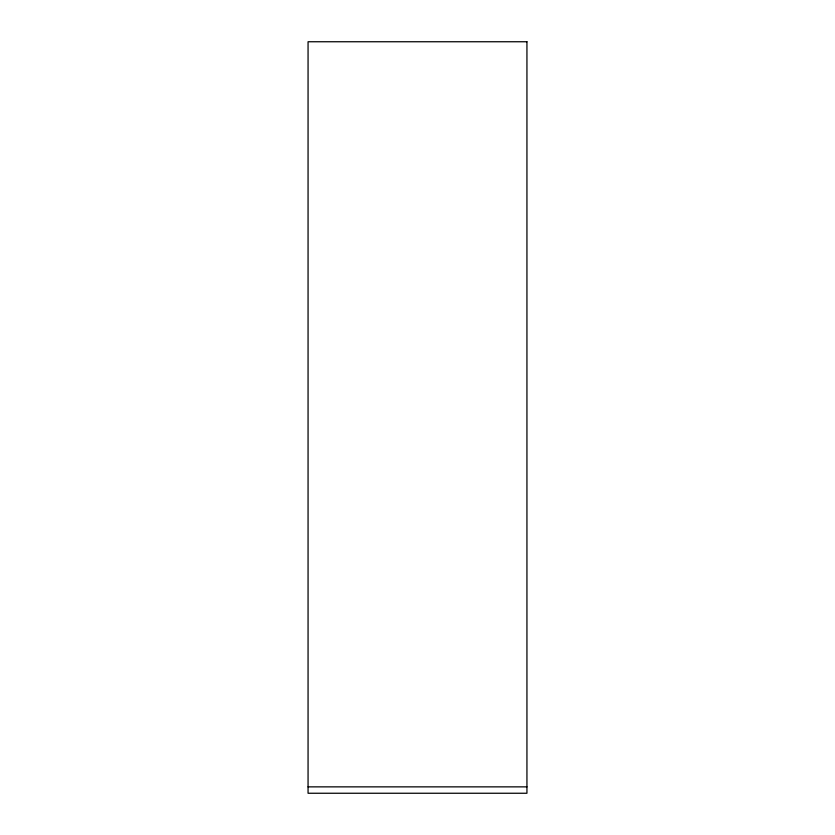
<?xml version="1.0" encoding="UTF-8"?>
<svg xmlns="http://www.w3.org/2000/svg" width="835" height="835" viewBox="0 0 835 835"><rect width="100%" height="100%" fill="white"/><g stroke="black" fill="none" stroke-linecap="round" stroke-linejoin="round"><path stroke-width="1.25" d="M308.063 786.862L526.937 786.862M526.937 41.75L308.063 41.75L308.063 793.25L526.937 793.25L526.937 41.75"/></g></svg>
